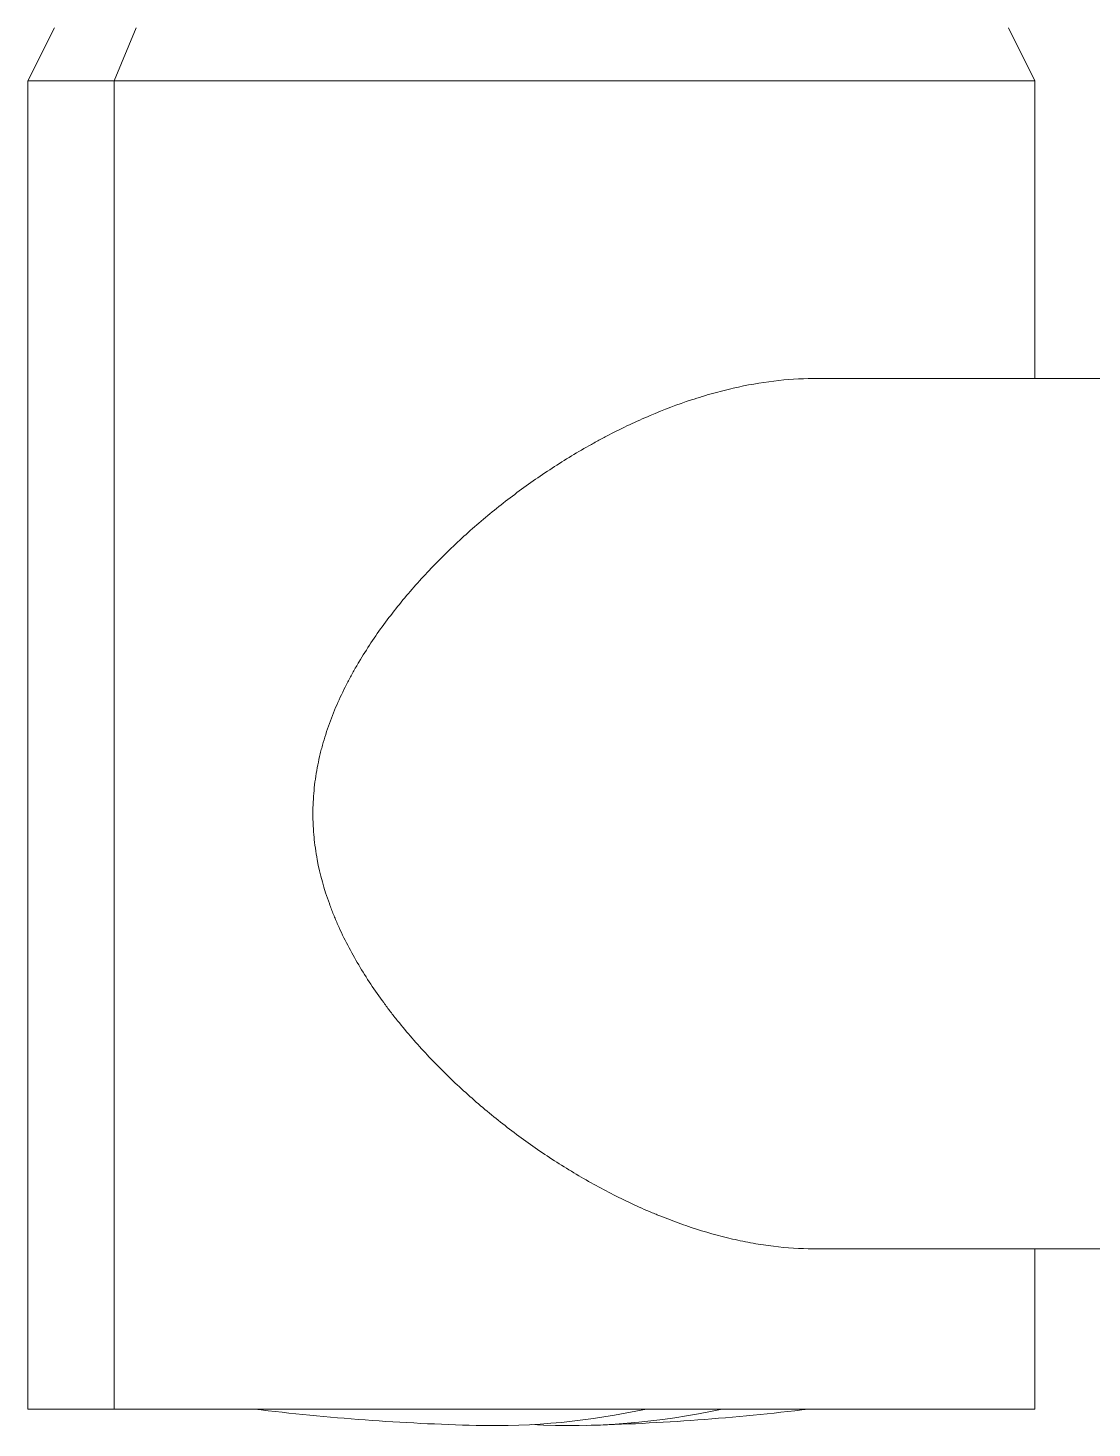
# Model space of a CAD drawing. Header units: millimetres. Extents: x 2915 to 5291, y 1031 to 4391.
# Drawn here: x 3678.66 to 3701.91, y 4008.04 to 4038.61 of the extents above; entities that cross this region are included whole.
import ezdxf

# ---------------------------------------------------------------- set-up
doc = ezdxf.new("R2010")
doc.units = ezdxf.units.MM

msp = doc.modelspace()

# ---------------------------------------------------------------- linework, layer by layer
at = {"linetype": 'Continuous', "lineweight": 18}
for p, q in [((3679.243, 4038.613), (3678.665, 4037.457)), ((3700.665, 4037.457), (3700.087, 4038.613)), ((3678.665, 4037.457), (3678.665, 4008.457)), ((3678.665, 4037.457), (3680.545, 4037.457)), ((3680.545, 4037.457), (3700.665, 4037.457)), ((3700.665, 4030.957), (3700.665, 4037.457)), ((3704.065, 4030.957), (3695.816, 4030.957)), ((3704.065, 4011.957), (3695.816, 4011.957)), ((3700.665, 4008.457), (3700.665, 4011.957)), ((3678.665, 4008.457), (3680.545, 4008.457)), ((3680.545, 4008.457), (3700.665, 4008.457))]:
    msp.add_line(p, q, dxfattribs=at)
at = {"linetype": 'Continuous', "lineweight": 13}
for p in [(3681.025, 4038.613), (3680.545, 4008.457)]:
    msp.add_line(p, (3680.545, 4037.457), dxfattribs=at)
at = {"linetype": 'Continuous', "lineweight": 18}
for start, end in [(262.9711, 268.6029), (271.3971, 277.0289)]:
    msp.add_arc((3689.665, 4057.557), 49.472, start, end, dxfattribs=at)
for centre, major_axis, start_param, end_param in [((3688.836, 4057.557), (0, -49.462), 6.269552, 6.40419), ((3690.494, 4057.557), (0, 49.462), 3.111616, 3.262597)]:
    msp.add_ellipse(centre, major_axis=major_axis, ratio=0.559193, start_param=start_param, end_param=end_param, dxfattribs=at)
msp.add_open_spline([(3695.816, 4030.957), (3695.535, 4030.957), (3695.249, 4030.939), (3694.668, 4030.869), (3694.373, 4030.816), (3693.923, 4030.713), (3693.772, 4030.675), (3693.581, 4030.622), (3693.505, 4030.6), (3693.429, 4030.577), (3693.314, 4030.542), (3693.238, 4030.518), (3692.857, 4030.392), (3692.555, 4030.278), (3691.954, 4030.022), (3691.656, 4029.882), (3691.286, 4029.69), (3691.213, 4029.651), (3691.102, 4029.591), (3691.065, 4029.571), (3690.992, 4029.531), (3690.809, 4029.429), (3690.629, 4029.323), (3690.201, 4029.062), (3689.923, 4028.879), (3689.379, 4028.494), (3689.113, 4028.294), (3688.725, 4027.979), (3688.597, 4027.872), (3688.344, 4027.654), (3688.219, 4027.542), (3687.85, 4027.2), (3687.614, 4026.966), (3687.162, 4026.484), (3686.946, 4026.236), (3686.638, 4025.852), (3686.538, 4025.722), (3686.343, 4025.457), (3686.249, 4025.323), (3686.067, 4025.049), (3685.979, 4024.91), (3685.852, 4024.696), (3685.81, 4024.624), (3685.729, 4024.479), (3685.69, 4024.406), (3685.575, 4024.186), (3685.503, 4024.037), (3685.369, 4023.735), (3685.307, 4023.581), (3685.194, 4023.269), (3685.143, 4023.111), (3685.087, 4022.909), (3685.076, 4022.868), (3685.055, 4022.787), (3685.045, 4022.746), (3685.017, 4022.623), (3684.999, 4022.541), (3684.953, 4022.294), (3684.93, 4022.128), (3684.898, 4021.796), (3684.89, 4021.628), (3684.89, 4021.376), (3684.892, 4021.292), (3684.898, 4021.165), (3684.9, 4021.123), (3684.906, 4021.039), (3684.924, 4020.828), (3684.953, 4020.62), (3685.045, 4020.128), (3685.135, 4019.807), (3685.263, 4019.453), (3685.278, 4019.413), (3685.308, 4019.335), (3685.354, 4019.219), (3685.402, 4019.105), (3685.503, 4018.878), (3685.574, 4018.729), (3685.726, 4018.438), (3685.806, 4018.294), (3685.974, 4018.012), (3686.061, 4017.873), (3686.243, 4017.599), (3686.338, 4017.464), (3686.485, 4017.264), (3686.534, 4017.198), (3686.635, 4017.066), (3686.687, 4017.001), (3686.946, 4016.678), (3687.162, 4016.429), (3687.614, 4015.948), (3687.848, 4015.716), (3688.332, 4015.266), (3688.583, 4015.049), (3688.971, 4014.735), (3689.102, 4014.632), (3689.369, 4014.429), (3689.505, 4014.33), (3689.918, 4014.038), (3690.198, 4013.854), (3690.767, 4013.506), (3691.056, 4013.343), (3691.643, 4013.039), (3691.941, 4012.897), (3692.281, 4012.752), (3692.319, 4012.736), (3692.395, 4012.705), (3692.433, 4012.689), (3692.547, 4012.643), (3692.775, 4012.554), (3693.002, 4012.474), (3693.456, 4012.323), (3693.758, 4012.238), (3694.208, 4012.134), (3694.357, 4012.104), (3694.582, 4012.064), (3694.656, 4012.052), (3694.805, 4012.03), (3694.879, 4012.02), (3695.247, 4011.975), (3695.535, 4011.957), (3695.816, 4011.957)], degree=3, knots=[0, 0, 0, 0, 0.03125, 0.03125, 0.0625, 0.0625, 0.078125, 0.078125, 0.082031, 0.085937, 0.085937, 0.09375, 0.09375, 0.125, 0.125, 0.15625, 0.15625, 0.164062, 0.164062, 0.167969, 0.167969, 0.171875, 0.1875, 0.1875, 0.21875, 0.21875, 0.25, 0.25, 0.265625, 0.265625, 0.28125, 0.28125, 0.3125, 0.3125, 0.34375, 0.34375, 0.359375, 0.359375, 0.375, 0.375, 0.390625, 0.390625, 0.398438, 0.398438, 0.40625, 0.40625, 0.421875, 0.421875, 0.4375, 0.4375, 0.453125, 0.453125, 0.457031, 0.457031, 0.460938, 0.460938, 0.46875, 0.46875, 0.484375, 0.484375, 0.5, 0.5, 0.507813, 0.507813, 0.511719, 0.511719, 0.515625, 0.53125, 0.53125, 0.5625, 0.5625, 0.566406, 0.566406, 0.570313, 0.578125, 0.578125, 0.59375, 0.59375, 0.609375, 0.609375, 0.625, 0.625, 0.640625, 0.640625, 0.648438, 0.648438, 0.65625, 0.65625, 0.6875, 0.6875, 0.71875, 0.71875, 0.75, 0.75, 0.765625, 0.765625, 0.78125, 0.78125, 0.8125, 0.8125, 0.84375, 0.84375, 0.875, 0.875, 0.878906, 0.878906, 0.882812, 0.882812, 0.890625, 0.90625, 0.90625, 0.9375, 0.9375, 0.953125, 0.953125, 0.960937, 0.960937, 0.96875, 0.96875, 1, 1, 1, 1], dxfattribs=at)

doc.saveas('drawing.dxf')
